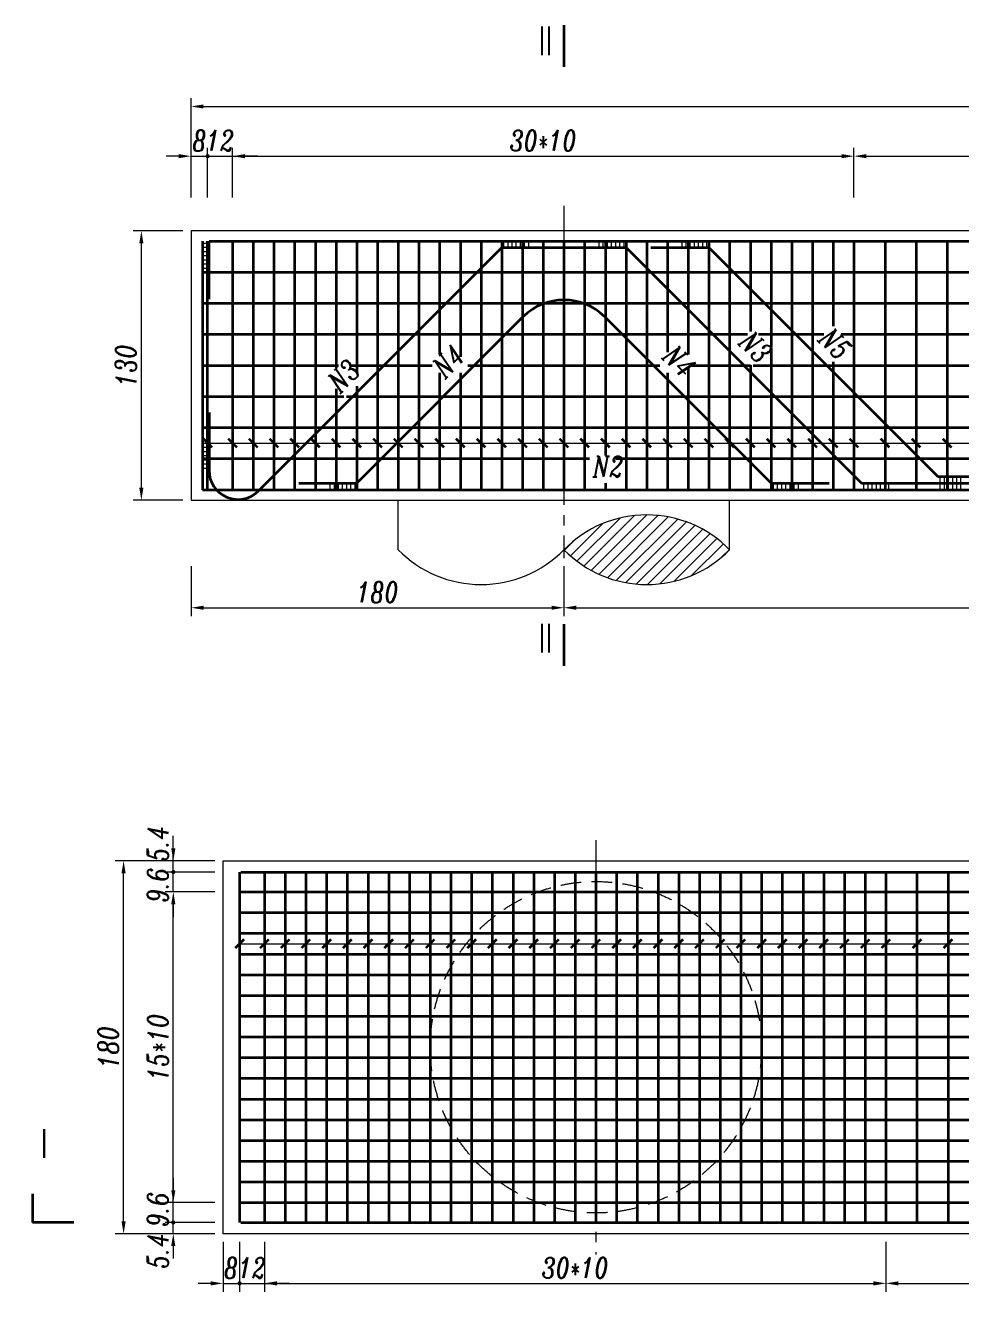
# Model space of a CAD drawing. Extents: x 4631 to 36098, y 260 to 13622.
# Drawn here: x 4631 to 9151, y 7048 to 13162 of the extents above; entities that cross this region are included whole.
import ezdxf
from ezdxf.enums import TextEntityAlignment as Align

# ---------------------------------------------------------------- set-up
doc = ezdxf.new("R2010")
doc.units = 0
doc.linetypes.add('CENTER', pattern=[50.8, 31.75, -6.35, 6.35, -6.35])
doc.linetypes.add('DASHED', pattern=[19.05, 12.7, -6.35])
for name, color, linetype, lineweight in [('填充', 4, 'Continuous', 15), ('工作线', 1, 'Continuous', 35), ('文字', 7, 'Continuous', 15), ('构造', 7, 'Continuous', 20), ('构造虚线', 6, 'DASHED', 20), ('标注', 3, 'Continuous', 15), ('轴线', 2, 'CENTER', 15), ('钢筋', 1, 'Continuous', 35)]:
    doc.layers.add(name, color=color, linetype=linetype, lineweight=lineweight)
doc.styles.add('标注', font='ITALC1.SHX', dxfattribs={"width": 0.75, "bigfont": 'fsdb.shx'})
doc.dimstyles.new('DimStyle40', dxfattribs={"dimtxt": 100, "dimasz": 60, "dimexe": 40, "dimexo": 40, "dimgap": 25, "dimtad": 1, "dimdec": 1, "dimlfac": 0.1, "dimdsep": 46, "dimtxsty": '标注', "dimsah": 1, "dimcen": 0, "dimclrd": 256, "dimclre": 256, "dimclrt": 256, "dimadec": 1, "dimazin": 2, "dimtfac": 1, "dimtdec": 4, "dimtmove": 2, "dimatfit": 3, "dimfxl": 1, "dimtolj": 1, "dimtzin": 0, "dimlwd": -1, "dimlwe": -1, "dimarcsym": 0})

# ---------------------------------------------------------------- blocks, each defined once
blk = doc.blocks.new('Dot_User')
blk.add_line((0, 0), (-1, 0))
at = {"layer": '标注', "const_width": 0.1653, "flags": 128}
blk.add_lwpolyline([(-0.08265, 0, 1), (0.08265, 0, 1)], format="xyb", close=True, dxfattribs=at)
blk = doc.blocks.new('*D2')
at = {"layer": 'Defpoints', "color": 0}
for p in [(5585, 7328.490018), (5665, 7328.490018), (5665, 7088.490018)]:
    blk.add_point(p, dxfattribs=at)
at = {"layer": '标注'}
for p, q in [((5585, 7288.490018), (5585, 7048.490018)), ((5665, 7288.490018), (5665, 7048.490018)), ((5525, 7088.490018), (5465, 7088.490018)), ((5585, 7088.490018), (5665, 7088.490018)), ((5725, 7088.490018), (5785, 7088.490018))]:
    blk.add_line(p, q, dxfattribs=at)
blk.add_solid([(5525, 7098.490018), (5525, 7078.490018), (5585, 7088.490018)], dxfattribs=at)
at = {"layer": '标注', "xscale": 60, "yscale": 60, "zscale": 60, "rotation": 180}
blk.add_blockref('Dot_User', (5665, 7088.490018), dxfattribs=at)
at = {"layer": '标注', "insert": (5625, 7163.491018), "char_height": 100, "attachment_point": 5, "style": '标注'}
blk.add_mtext('\\A1;8', dxfattribs=at)
blk = doc.blocks.new('*D3')
at = {"layer": 'Defpoints', "color": 0}
for p in [(5665, 7328.490018), (5785, 7328.490018), (5785, 7088.490018)]:
    blk.add_point(p, dxfattribs=at)
at = {"layer": '标注'}
for p, q in [((5665, 7288.490018), (5665, 7048.490018)), ((5785, 7288.490018), (5785, 7048.490018)), ((5785, 7088.490018), (5905, 7088.490018)), ((5905, 7088.490018), (5845, 7088.490018))]:
    blk.add_line(p, q, dxfattribs=at)
blk.add_solid([(5845, 7098.490018), (5845, 7078.490018), (5785, 7088.490018)], dxfattribs=at)
at = {"layer": '标注', "insert": (5725, 7163.491018), "char_height": 100, "attachment_point": 5, "style": '标注'}
blk.add_mtext('\\A1;12', dxfattribs=at)
blk = doc.blocks.new('*D4')
at = {"layer": 'Defpoints', "color": 0}
for p in [(5785, 7328.490018), (8785, 7328.490018), (8785, 7088.490018)]:
    blk.add_point(p, dxfattribs=at)
at = {"layer": '标注'}
for p, q in [((5785, 7288.490018), (5785, 7048.490018)), ((8785, 7288.490018), (8785, 7048.490018)), ((5845, 7088.490018), (8725, 7088.490018))]:
    blk.add_line(p, q, dxfattribs=at)
for points in [[(5845, 7098.490018), (5845, 7078.490018), (5785, 7088.490018)], [(8725, 7098.490018), (8725, 7078.490018), (8785, 7088.490018)]]:
    blk.add_solid(points, dxfattribs=at)
at = {"layer": '标注', "insert": (7285, 7163.491018), "char_height": 100, "attachment_point": 5, "style": '标注'}
blk.add_mtext('\\A1;30*10', dxfattribs=at)
blk = doc.blocks.new('*D5')
at = {"layer": 'Defpoints', "color": 0}
for p in [(8785, 7328.490018), (10885, 7328.490018), (10885, 7088.490018)]:
    blk.add_point(p, dxfattribs=at)
at = {"layer": '标注'}
for p, q in [((8785, 7288.490018), (8785, 7048.490018)), ((10885, 7288.490018), (10885, 7048.490018)), ((8845, 7088.490018), (10825, 7088.490018))]:
    blk.add_line(p, q, dxfattribs=at)
for points in [[(8845, 7098.490018), (8845, 7078.490018), (8785, 7088.490018)], [(10825, 7098.490018), (10825, 7078.490018), (10885, 7088.490018)]]:
    blk.add_solid(points, dxfattribs=at)
at = {"layer": '标注', "insert": (9835, 7163.491018), "char_height": 100, "attachment_point": 5, "style": '标注'}
blk.add_mtext('\\A1;14*15', dxfattribs=at)
blk = doc.blocks.new('*D29')
at = {"layer": 'Defpoints', "color": 0}
for p in [(5345, 7382.490018), (5585, 7382.490018), (5585, 7328.490018)]:
    blk.add_point(p, dxfattribs=at)
at = {"layer": '标注'}
for p, q in [((5345, 7442.490018), (5345, 7502.490018)), ((5545, 7382.490018), (5305, 7382.490018)), ((5345, 7328.490018), (5345, 7382.490018)), ((5545, 7328.490018), (5305, 7328.490018)), ((5345, 7268.490018), (5345, 7208.490018))]:
    blk.add_line(p, q, dxfattribs=at)
blk.add_solid([(5335, 7268.490018), (5355, 7268.490018), (5345, 7328.490018)], dxfattribs=at)
at = {"layer": '标注', "xscale": 60, "yscale": 60, "zscale": 60, "rotation": 270}
blk.add_blockref('Dot_User', (5345, 7382.490018), dxfattribs=at)
at = {"layer": '标注', "insert": (5269.999, 7245.39478), "char_height": 100, "attachment_point": 5, "rotation": 90, "style": '标注'}
blk.add_mtext('\\A1;5.4', dxfattribs=at)
blk = doc.blocks.new('*D30')
at = {"layer": 'Defpoints', "color": 0}
for p in [(5345, 7478.490018), (5585, 7478.490018), (5585, 7382.490018)]:
    blk.add_point(p, dxfattribs=at)
at = {"layer": '标注'}
for p, q in [((5345, 7598.490018), (5345, 7538.490018)), ((5345, 7478.490018), (5345, 7598.490018)), ((5545, 7478.490018), (5305, 7478.490018)), ((5545, 7382.490018), (5305, 7382.490018))]:
    blk.add_line(p, q, dxfattribs=at)
blk.add_solid([(5335, 7538.490018), (5355, 7538.490018), (5345, 7478.490018)], dxfattribs=at)
at = {"layer": '标注', "insert": (5269.999, 7445.585256), "char_height": 100, "attachment_point": 5, "rotation": 90, "style": '标注'}
blk.add_mtext('\\A1;9.6', dxfattribs=at)
blk = doc.blocks.new('*D31')
at = {"layer": 'Defpoints', "color": 0}
for p in [(5345, 8978.490018), (5585, 8978.490018), (5585, 7478.490018)]:
    blk.add_point(p, dxfattribs=at)
at = {"layer": '标注'}
for p, q in [((5545, 8978.490018), (5305, 8978.490018)), ((5345, 7538.490018), (5345, 8918.490018)), ((5545, 7478.490018), (5305, 7478.490018))]:
    blk.add_line(p, q, dxfattribs=at)
for points in [[(5335, 8918.490018), (5355, 8918.490018), (5345, 8978.490018)], [(5335, 7538.490018), (5355, 7538.490018), (5345, 7478.490018)]]:
    blk.add_solid(points, dxfattribs=at)
at = {"layer": '标注', "insert": (5270, 8228.490018), "char_height": 100, "attachment_point": 5, "rotation": 90, "style": '标注'}
blk.add_mtext('\\A1;15*10', dxfattribs=at)
blk = doc.blocks.new('*D32')
at = {"layer": 'Defpoints', "color": 0}
for p in [(5345, 9074.490018), (5585, 9074.490018), (5585, 8978.490018)]:
    blk.add_point(p, dxfattribs=at)
at = {"layer": '标注'}
for p, q in [((5345, 9134.490018), (5345, 9194.490018)), ((5545, 9074.490018), (5305, 9074.490018)), ((5345, 8978.490018), (5345, 9074.490018)), ((5545, 8978.490018), (5305, 8978.490018)), ((5345, 8918.490018), (5345, 8858.490018))]:
    blk.add_line(p, q, dxfattribs=at)
blk.add_solid([(5335, 8918.490018), (5355, 8918.490018), (5345, 8978.490018)], dxfattribs=at)
at = {"layer": '标注', "xscale": 60, "yscale": 60, "zscale": 60, "rotation": 270}
blk.add_blockref('Dot_User', (5345, 9074.490018), dxfattribs=at)
at = {"layer": '标注', "insert": (5269.999, 9011.39478), "char_height": 100, "attachment_point": 5, "rotation": 90, "style": '标注'}
blk.add_mtext('\\A1;9.6', dxfattribs=at)
blk = doc.blocks.new('*D33')
at = {"layer": 'Defpoints', "color": 0}
for p in [(5345, 9128.490018), (5585, 9128.490018), (5585, 9074.490018)]:
    blk.add_point(p, dxfattribs=at)
at = {"layer": '标注'}
for p, q in [((5345, 9188.490018), (5345, 9248.490018)), ((5545, 9128.490018), (5305, 9128.490018)), ((5545, 9074.490018), (5305, 9074.490018))]:
    blk.add_line(p, q, dxfattribs=at)
blk.add_solid([(5335, 9188.490018), (5355, 9188.490018), (5345, 9128.490018)], dxfattribs=at)
at = {"layer": '标注', "insert": (5269.999, 9211.585256), "char_height": 100, "attachment_point": 5, "rotation": 90, "style": '标注'}
blk.add_mtext('\\A1;5.4', dxfattribs=at)
blk = doc.blocks.new('*D34')
at = {"layer": 'Defpoints', "color": 0}
for p in [(5105, 9128.490018), (5345, 9128.490018), (5345, 7328.490018)]:
    blk.add_point(p, dxfattribs=at)
at = {"layer": '标注'}
for p, q in [((5305, 9128.490018), (5065, 9128.490018)), ((5105, 7388.490018), (5105, 9068.490018)), ((5305, 7328.490018), (5065, 7328.490018))]:
    blk.add_line(p, q, dxfattribs=at)
for points in [[(5095, 9068.490018), (5115, 9068.490018), (5105, 9128.490018)], [(5095, 7388.490018), (5115, 7388.490018), (5105, 7328.490018)]]:
    blk.add_solid(points, dxfattribs=at)
at = {"layer": '标注', "insert": (5030, 8228.490018), "char_height": 100, "attachment_point": 5, "rotation": 90, "style": '标注'}
blk.add_mtext('\\A1;180', dxfattribs=at)
blk = doc.blocks.new('*D50')
at = {"layer": 'Defpoints', "color": 0}
for p in [(5430.833333, 10590.245009), (7230.833333, 10590.245009), (7230.833333, 10350.245009)]:
    blk.add_point(p, dxfattribs=at)
at = {"layer": '标注'}
for p, q in [((5430.833333, 10550.245009), (5430.833333, 10310.245009)), ((7230.833333, 10550.245009), (7230.833333, 10310.245009)), ((5490.833333, 10350.245009), (7170.833333, 10350.245009))]:
    blk.add_line(p, q, dxfattribs=at)
for points in [[(5490.833333, 10360.245009), (5490.833333, 10340.245009), (5430.833333, 10350.245009)], [(7170.833333, 10360.245009), (7170.833333, 10340.245009), (7230.833333, 10350.245009)]]:
    blk.add_solid(points, dxfattribs=at)
at = {"layer": '标注', "insert": (6330.833333, 10425.245009), "char_height": 100, "attachment_point": 5, "style": '标注'}
blk.add_mtext('\\A1;180', dxfattribs=at)
blk = doc.blocks.new('*D51')
at = {"layer": 'Defpoints', "color": 0}
for p in [(7230.833333, 10590.245009), (12130.833333, 10590.245009), (12130.833333, 10350.245009)]:
    blk.add_point(p, dxfattribs=at)
at = {"layer": '标注'}
for p, q in [((7230.833333, 10550.245009), (7230.833333, 10310.245009)), ((12130.833333, 10550.245009), (12130.833333, 10310.245009)), ((7290.833333, 10350.245009), (12070.833333, 10350.245009))]:
    blk.add_line(p, q, dxfattribs=at)
for points in [[(7290.833333, 10360.245009), (7290.833333, 10340.245009), (7230.833333, 10350.245009)], [(12070.833333, 10360.245009), (12070.833333, 10340.245009), (12130.833333, 10350.245009)]]:
    blk.add_solid(points, dxfattribs=at)
at = {"layer": '标注', "insert": (9680.833333, 10425.245009), "char_height": 100, "attachment_point": 5, "style": '标注'}
blk.add_mtext('\\A1;490', dxfattribs=at)
blk = doc.blocks.new('*D53')
at = {"layer": 'Defpoints', "color": 0}
for p in [(5510.833333, 12530.245009), (5430.833333, 12290.245009), (5510.833333, 12290.245009)]:
    blk.add_point(p, dxfattribs=at)
at = {"layer": '标注'}
for p, q in [((5430.833333, 12330.245009), (5430.833333, 12570.245009)), ((5510.833333, 12330.245009), (5510.833333, 12570.245009)), ((5370.833333, 12530.245009), (5310.833333, 12530.245009)), ((5430.833333, 12530.245009), (5510.833333, 12530.245009)), ((5570.833333, 12530.245009), (5630.833333, 12530.245009))]:
    blk.add_line(p, q, dxfattribs=at)
blk.add_solid([(5370.833333, 12540.245009), (5370.833333, 12520.245009), (5430.833333, 12530.245009)], dxfattribs=at)
at = {"layer": '标注', "xscale": 60, "yscale": 60, "zscale": 60, "rotation": 180}
blk.add_blockref('Dot_User', (5510.833333, 12530.245009), dxfattribs=at)
at = {"layer": '标注', "insert": (5470.833333, 12605.246009), "char_height": 100, "attachment_point": 5, "style": '标注'}
blk.add_mtext('\\A1;8', dxfattribs=at)
blk = doc.blocks.new('*D54')
at = {"layer": 'Defpoints', "color": 0}
for p in [(5630.833333, 12530.245009), (5510.833333, 12290.245009), (5630.833333, 12290.245009)]:
    blk.add_point(p, dxfattribs=at)
at = {"layer": '标注'}
for p, q in [((5510.833333, 12330.245009), (5510.833333, 12570.245009)), ((5630.833333, 12330.245009), (5630.833333, 12570.245009)), ((5630.833333, 12530.245009), (5750.833333, 12530.245009)), ((5750.833333, 12530.245009), (5690.833333, 12530.245009))]:
    blk.add_line(p, q, dxfattribs=at)
blk.add_solid([(5690.833333, 12540.245009), (5690.833333, 12520.245009), (5630.833333, 12530.245009)], dxfattribs=at)
at = {"layer": '标注', "insert": (5570.833333, 12605.246009), "char_height": 100, "attachment_point": 5, "style": '标注'}
blk.add_mtext('\\A1;12', dxfattribs=at)
blk = doc.blocks.new('*D55')
at = {"layer": 'Defpoints', "color": 0}
for p in [(8630.833333, 12530.245009), (5630.833333, 12290.245009), (8630.833333, 12290.245009)]:
    blk.add_point(p, dxfattribs=at)
at = {"layer": '标注'}
for p, q in [((5630.833333, 12330.245009), (5630.833333, 12570.245009)), ((8630.833333, 12330.245009), (8630.833333, 12570.245009)), ((5690.833333, 12530.245009), (8570.833333, 12530.245009))]:
    blk.add_line(p, q, dxfattribs=at)
for points in [[(5690.833333, 12540.245009), (5690.833333, 12520.245009), (5630.833333, 12530.245009)], [(8570.833333, 12540.245009), (8570.833333, 12520.245009), (8630.833333, 12530.245009)]]:
    blk.add_solid(points, dxfattribs=at)
at = {"layer": '标注', "insert": (7130.833333, 12605.245009), "char_height": 100, "attachment_point": 5, "style": '标注'}
blk.add_mtext('\\A1;30*10', dxfattribs=at)
blk = doc.blocks.new('*D56')
at = {"layer": 'Defpoints', "color": 0}
for p in [(10730.833333, 12530.245009), (8630.833333, 12290.245009), (10730.833333, 12290.245009)]:
    blk.add_point(p, dxfattribs=at)
at = {"layer": '标注'}
for p, q in [((8630.833333, 12330.245009), (8630.833333, 12570.245009)), ((10730.833333, 12330.245009), (10730.833333, 12570.245009)), ((8690.833333, 12530.245009), (10670.833333, 12530.245009))]:
    blk.add_line(p, q, dxfattribs=at)
for points in [[(8690.833333, 12540.245009), (8690.833333, 12520.245009), (8630.833333, 12530.245009)], [(10670.833333, 12540.245009), (10670.833333, 12520.245009), (10730.833333, 12530.245009)]]:
    blk.add_solid(points, dxfattribs=at)
at = {"layer": '标注', "insert": (9680.833333, 12605.245009), "char_height": 100, "attachment_point": 5, "style": '标注'}
blk.add_mtext('\\A1;14*15', dxfattribs=at)
blk = doc.blocks.new('*D60')
at = {"layer": 'Defpoints', "color": 0}
for p in [(13930.8, 12770.2), (5430.8, 12530.2), (13930.8, 12530.2)]:
    blk.add_point(p, dxfattribs=at)
at = {"layer": '标注'}
for p, q in [((5430.8, 12570.2), (5430.8, 12810.2)), ((13930.8, 12570.2), (13930.8, 12810.2)), ((5490.8, 12770.2), (13870.8, 12770.2))]:
    blk.add_line(p, q, dxfattribs=at)
for points in [[(5490.8, 12780.2), (5490.8, 12760.2), (5430.8, 12770.2)], [(13870.8, 12780.2), (13870.8, 12760.2), (13930.8, 12770.2)]]:
    blk.add_solid(points, dxfattribs=at)
at = {"layer": '标注', "insert": (9680.8, 12845.2), "char_height": 100, "attachment_point": 5, "style": '标注'}
blk.add_mtext('\\A1;850', dxfattribs=at)
blk = doc.blocks.new('*D61')
at = {"layer": 'Defpoints', "color": 0}
for p in [(5190.833333, 12170.245009), (5430.833333, 12170.245009), (5430.833333, 10870.245009)]:
    blk.add_point(p, dxfattribs=at)
at = {"layer": '标注'}
for p, q in [((5390.833333, 12170.245009), (5150.833333, 12170.245009)), ((5190.833333, 10930.245009), (5190.833333, 12110.245009)), ((5390.833333, 10870.245009), (5150.833333, 10870.245009))]:
    blk.add_line(p, q, dxfattribs=at)
for points in [[(5180.833333, 12110.245009), (5200.833333, 12110.245009), (5190.833333, 12170.245009)], [(5180.833333, 10930.245009), (5200.833333, 10930.245009), (5190.833333, 10870.245009)]]:
    blk.add_solid(points, dxfattribs=at)
at = {"layer": '标注', "insert": (5115.833333, 11520.245009), "char_height": 100, "attachment_point": 5, "rotation": 90, "style": '标注'}
blk.add_mtext('\\A1;130', dxfattribs=at)

msp = doc.modelspace()

# ---------------------------------------------------------------- hatches: boundary and pattern name
at = {"layer": '填充'}
h = msp.add_hatch(dxfattribs=at)
h.set_pattern_fill('ANSI31', color=256, scale=12.5984, style=0)
edge = h.paths.add_edge_path()
edge.add_arc((7630.83, 11022.16), 560, -135.584691, -44.415309)
edge.add_arc((7630.83, 10238.33), 560, 44.415309, 135.584691)

# ---------------------------------------------------------------- linework, layer by layer
at = {"layer": '工作线'}
for p, q in [((7230.83, 13161.91), (7230.83, 12961.91)), ((7230.83, 10270.25), (7230.83, 10070.25)), ((4665, 7520.97), (4665, 7382.49)), ((4865, 7382.49), (4665, 7382.49))]:
    msp.add_line(p, q, dxfattribs=at)
msp.add_solid([(4672, 7598.49), (4672, 7515.31), (4630.67, 7491.45), (4672, 7598.49)], dxfattribs=at)
at = {"layer": '文字'}
for p, q in [((5485.83, 12110.25), (5517.43, 12110.25)), ((6940.83, 12088.65), (6940.83, 12120.25)), ((6960.83, 12088.65), (6960.83, 12120.25)), ((6980.83, 12088.65), (6980.83, 12120.25)), ((7000.83, 12088.65), (7000.83, 12120.25)), ((7020.83, 12088.65), (7020.83, 12120.25)), ((7040.83, 12088.65), (7040.83, 12120.25)), ((7060.83, 12088.65), (7060.83, 12120.25)), ((7400.83, 12088.65), (7400.83, 12120.25)), ((7420.83, 12088.65), (7420.83, 12120.25)), ((7440.83, 12088.65), (7440.83, 12120.25)), ((7460.83, 12088.65), (7460.83, 12120.25)), ((7480.83, 12088.65), (7480.83, 12120.25)), ((7500.83, 12088.65), (7500.83, 12120.25)), ((7520.83, 12088.65), (7520.83, 12120.25)), ((7800.83, 12088.65), (7800.83, 12120.25)), ((7820.83, 12088.65), (7820.83, 12120.25)), ((7840.83, 12088.65), (7840.83, 12120.25)), ((7860.83, 12088.65), (7860.83, 12120.25)), ((7880.83, 12088.65), (7880.83, 12120.25)), ((7900.83, 12088.65), (7900.83, 12120.25)), ((7920.83, 12088.65), (7920.83, 12120.25)), ((5485.83, 12090.25), (5517.43, 12090.25)), ((5485.83, 12070.25), (5517.43, 12070.25)), ((5485.83, 12050.25), (5517.43, 12050.25)), ((5485.83, 12030.25), (5517.43, 12030.25)), ((5485.83, 12010.25), (5517.43, 12010.25)), ((5485.83, 11990.25), (5517.43, 11990.25)), ((5517.43, 11143.23), (5485.83, 11143.23)), ((5517.43, 11123.23), (5485.83, 11123.23)), ((5517.43, 11103.23), (5485.83, 11103.23)), ((5517.43, 11083.23), (5485.83, 11083.23)), ((5517.43, 11063.23), (5485.83, 11063.23)), ((5517.43, 11043.23), (5485.83, 11043.23)), ((5517.43, 11023.23), (5485.83, 11023.23)), ((6100.83, 10951.85), (6100.83, 10920.25)), ((6120.83, 10951.85), (6120.83, 10920.25)), ((6140.83, 10951.85), (6140.83, 10920.25)), ((6160.83, 10951.85), (6160.83, 10920.25)), ((6180.83, 10951.85), (6180.83, 10920.25)), ((6200.83, 10951.85), (6200.83, 10920.25)), ((6220.83, 10951.85), (6220.83, 10920.25)), ((8240.83, 10951.85), (8240.83, 10920.25)), ((8260.83, 10951.85), (8260.83, 10920.25)), ((8280.83, 10951.85), (8280.83, 10920.25)), ((8300.83, 10951.85), (8300.83, 10920.25)), ((8320.83, 10951.85), (8320.83, 10920.25)), ((8340.83, 10951.85), (8340.83, 10920.25)), ((8360.83, 10951.85), (8360.83, 10920.25)), ((8677.63, 10951.85), (8677.63, 10920.25)), ((8697.63, 10951.85), (8697.63, 10920.25)), ((8717.63, 10951.85), (8717.63, 10920.25)), ((8737.63, 10951.85), (8737.63, 10920.25)), ((8757.63, 10951.85), (8757.63, 10920.25)), ((8777.63, 10951.85), (8777.63, 10920.25)), ((8797.63, 10951.85), (8797.63, 10920.25)), ((9046.03, 10983.45), (9046.03, 10920.25)), ((9066.03, 10983.45), (9066.03, 10920.25)), ((9086.03, 10983.45), (9086.03, 10920.25)), ((9106.03, 10983.45), (9106.03, 10920.25)), ((9126.03, 10983.45), (9126.03, 10920.25)), ((9146.03, 10983.45), (9146.03, 10920.25))]:
    msp.add_line(p, q, dxfattribs=at)
at = {"layer": '构造'}
for p, q in [((5430.83, 12170.25), (5430.83, 10870.25)), ((9680.83, 12170.25), (5430.83, 12170.25)), ((5430.83, 10870.25), (9680.83, 10870.25)), ((6430.83, 10630.25), (6430.83, 10870.25)), ((8030.83, 10630.25), (8030.83, 10870.25)), ((5585, 9128.49), (14085, 9128.49)), ((5585, 7328.49), (5585, 9128.49)), ((14085, 7328.49), (5585, 7328.49))]:
    msp.add_line(p, q, dxfattribs=at)
at = {"layer": '构造虚线', "ltscale": 7.874016}
msp.add_circle((7385, 8228.49), 800, dxfattribs=at)
at = {"layer": '标注'}
for p, q in [((5510.83, 11145.25), (13850.83, 11145.25)), ((5665, 8728.49), (14005, 8728.49))]:
    msp.add_line(p, q, dxfattribs=at)
at = {"layer": '标注', "const_width": 12, "flags": 128}
for points in [[(5489.62, 11166.46), (5532.05, 11124.03)], [(5609.62, 11166.46), (5652.05, 11124.03)], [(5709.62, 11166.46), (5752.05, 11124.03)], [(5809.62, 11166.46), (5852.05, 11124.03)], [(5909.62, 11166.46), (5952.05, 11124.03)], [(6009.62, 11166.46), (6052.05, 11124.03)], [(6109.62, 11166.46), (6152.05, 11124.03)], [(6209.62, 11166.46), (6252.05, 11124.03)], [(6309.62, 11166.46), (6352.05, 11124.03)], [(6409.62, 11166.46), (6452.05, 11124.03)], [(6509.62, 11166.46), (6552.05, 11124.03)], [(6609.62, 11166.46), (6652.05, 11124.03)], [(6709.62, 11166.46), (6752.05, 11124.03)], [(6809.62, 11166.46), (6852.05, 11124.03)], [(6909.62, 11166.46), (6952.05, 11124.03)], [(7009.62, 11166.46), (7052.05, 11124.03)], [(7109.62, 11166.46), (7152.05, 11124.03)], [(7209.62, 11166.46), (7252.05, 11124.03)], [(7309.62, 11166.46), (7352.05, 11124.03)], [(7409.62, 11166.46), (7452.05, 11124.03)], [(7509.62, 11166.46), (7552.05, 11124.03)], [(7609.62, 11166.46), (7652.05, 11124.03)], [(7709.62, 11166.46), (7752.05, 11124.03)], [(7809.62, 11166.46), (7852.05, 11124.03)], [(7909.62, 11166.46), (7952.05, 11124.03)], [(8009.62, 11166.46), (8052.05, 11124.03)], [(8109.62, 11166.46), (8152.05, 11124.03)], [(8209.62, 11166.46), (8252.05, 11124.03)], [(8309.62, 11166.46), (8352.05, 11124.03)], [(8409.62, 11166.46), (8452.05, 11124.03)], [(8509.62, 11166.46), (8552.05, 11124.03)], [(8609.62, 11166.46), (8652.05, 11124.03)], [(8759.62, 11166.46), (8802.05, 11124.03)], [(8909.62, 11166.46), (8952.05, 11124.03)], [(9059.62, 11166.46), (9102.05, 11124.03)], [(5643.79, 8707.28), (5686.21, 8749.7)], [(5763.79, 8707.28), (5806.21, 8749.7)], [(5863.79, 8707.28), (5906.21, 8749.7)], [(5963.79, 8707.28), (6006.21, 8749.7)], [(6063.79, 8707.28), (6106.21, 8749.7)], [(6163.79, 8707.28), (6206.21, 8749.7)], [(6263.79, 8707.28), (6306.21, 8749.7)], [(6363.79, 8707.28), (6406.21, 8749.7)], [(6463.79, 8707.28), (6506.21, 8749.7)], [(6563.79, 8707.28), (6606.21, 8749.7)], [(6663.79, 8707.28), (6706.21, 8749.7)], [(6763.79, 8707.28), (6806.21, 8749.7)], [(6863.79, 8707.28), (6906.21, 8749.7)], [(6963.79, 8707.28), (7006.21, 8749.7)], [(7063.79, 8707.28), (7106.21, 8749.7)], [(7163.79, 8707.28), (7206.21, 8749.7)], [(7263.79, 8707.28), (7306.21, 8749.7)], [(7363.79, 8707.28), (7406.21, 8749.7)], [(7463.79, 8707.28), (7506.21, 8749.7)], [(7563.79, 8707.28), (7606.21, 8749.7)], [(7663.79, 8707.28), (7706.21, 8749.7)], [(7763.79, 8707.28), (7806.21, 8749.7)], [(7863.79, 8707.28), (7906.21, 8749.7)], [(7963.79, 8707.28), (8006.21, 8749.7)], [(8063.79, 8707.28), (8106.21, 8749.7)], [(8163.79, 8707.28), (8206.21, 8749.7)], [(8263.79, 8707.28), (8306.21, 8749.7)], [(8363.79, 8707.28), (8406.21, 8749.7)], [(8463.79, 8707.28), (8506.21, 8749.7)], [(8563.79, 8707.28), (8606.21, 8749.7)], [(8663.79, 8707.28), (8706.21, 8749.7)], [(8763.79, 8707.28), (8806.21, 8749.7)], [(8913.79, 8707.28), (8956.21, 8749.7)], [(9063.79, 8707.28), (9106.21, 8749.7)]]:
    msp.add_lwpolyline(points, dxfattribs=at)
at = {"layer": '标注'}
for centre, start, end in [((7630.83, 10238.33), 44.415309, 135.584691), ((6830.83, 11022.16), 224.415309, 315.584691), ((7630.83, 11022.16), 224.415309, 315.584691)]:
    msp.add_arc(centre, 560, start, end, dxfattribs=at)
at = {"layer": '轴线', "ltscale": 7.834646}
for p, q in [((7230.83, 12290.25), (7230.83, 10590.25)), ((7385, 9228.49), (7385, 7228.49))]:
    msp.add_line(p, q, dxfattribs=at)
at = {"layer": '钢筋'}
for p, q in [((5485.83, 12120.25), (5485.83, 10920.25)), ((5510.83, 10920.25), (5510.83, 12120.25)), ((5517.43, 11840.25), (5517.43, 12120.25)), ((5517.43, 12120.25), (9571.98, 12120.25)), ((5630.83, 12120.25), (5630.83, 10920.25)), ((5730.83, 12120.25), (5730.83, 10920.25)), ((5830.83, 12120.25), (5830.83, 10920.25)), ((5930.83, 12120.25), (5930.83, 10920.25)), ((6030.83, 12120.25), (6030.83, 10920.25)), ((6130.83, 12120.25), (6130.83, 11509.21)), ((6230.83, 12120.25), (6230.83, 11484.69)), ((6330.83, 12120.25), (6330.83, 10920.25)), ((6430.83, 12120.25), (6430.83, 10920.25)), ((6530.83, 12120.25), (6530.83, 10920.25)), ((6630.83, 12120.25), (6630.83, 11572.41)), ((6730.83, 12120.25), (6730.83, 11561.29)), ((6830.83, 12120.25), (6830.83, 10920.25)), ((6930.83, 12120.25), (6930.83, 10920.25)), ((7030.83, 12120.25), (7030.83, 10920.25)), ((7130.83, 12120.25), (7130.83, 10920.25)), ((7230.83, 12120.25), (7230.83, 10920.25)), ((7330.83, 12120.25), (7330.83, 10920.25)), ((7430.83, 12120.25), (7430.83, 11085.58)), ((7530.83, 12120.25), (7530.83, 10920.25)), ((7630.83, 12120.25), (7630.83, 10920.25)), ((7730.83, 12120.25), (7730.83, 11583.92)), ((7830.83, 12120.25), (7830.83, 11572.41)), ((7930.83, 12120.25), (7930.83, 10920.25)), ((8030.83, 12120.25), (8030.83, 10920.25)), ((8130.83, 12120.25), (8130.83, 11683.92)), ((8230.83, 12120.25), (8230.83, 11609.21)), ((8330.83, 12120.25), (8330.83, 10920.25)), ((8430.83, 12120.25), (8430.83, 10920.25)), ((8530.83, 12120.25), (8530.83, 11709.21)), ((8630.83, 12120.25), (8630.83, 10920.25)), ((8780.83, 12120.25), (8780.83, 10920.25)), ((8930.83, 12120.25), (8930.83, 10920.25)), ((9080.83, 12120.25), (9080.83, 10920.25)), ((5756.43, 10914.24), (6930.83, 12088.65)), ((6930.83, 12088.65), (7230.83, 12088.65)), ((7230.83, 12088.65), (7530.83, 12088.65)), ((7530.83, 12088.65), (8667.63, 10951.85)), ((7650.83, 12088.65), (7930.83, 12088.65)), ((7930.83, 12088.65), (9036.03, 10983.45)), ((5485.83, 11970.25), (9680.83, 11970.25)), ((5485.83, 11820.25), (9680.83, 11820.25)), ((6230.83, 10951.85), (7032.84, 11753.86)), ((7428.82, 11753.86), (8230.83, 10951.85)), ((5485.83, 11670.25), (8117.16, 11670.25)), ((8169.8, 11670.25), (8485.56, 11670.25)), ((8569.8, 11670.25), (9680.83, 11670.25)), ((8230.83, 11606.4), (8230.83, 10920.25)), ((5485.83, 11520.25), (6141.87, 11520.25)), ((6195.28, 11520.25), (6594.36, 11520.25)), ((6767.23, 11520.25), (7694.43, 11520.25)), ((7830.83, 11506.4), (7830.83, 10920.25)), ((7844.68, 11520.25), (8131.23, 11520.25)), ((8130.83, 11520.65), (8130.83, 10920.25)), ((8144.68, 11520.25), (9680.83, 11520.25)), ((8530.83, 11538), (8530.83, 10920.25)), ((6630.83, 11483.77), (6630.83, 10920.25)), ((6730.83, 11483.85), (6730.83, 10920.25)), ((7730.83, 11483.85), (7730.83, 10920.25)), ((6130.83, 11407.17), (6130.83, 10920.25)), ((6230.83, 11420.65), (6230.83, 10920.25)), ((5485.83, 11370.25), (6167.76, 11370.25)), ((6180.43, 11370.25), (9680.83, 11370.25)), ((5517.43, 11293.23), (5517.43, 11013.23)), ((5485.83, 11220.25), (9680.83, 11220.25)), ((5485.83, 11070.25), (7354.83, 11070.25)), ((7480.36, 11070.25), (9680.83, 11070.25)), ((5950.83, 10951.85), (6230.83, 10951.85)), ((7430.83, 10952.25), (7430.83, 10920.25)), ((8230.83, 10951.85), (8510.83, 10951.85)), ((8667.63, 10951.85), (10694.03, 10951.85)), ((9036.03, 10983.45), (9316.03, 10983.45)), ((5485.83, 10920.25), (13875.83, 10920.25)), ((5665, 9074.49), (5665, 7382.49)), ((5671.6, 9074.49), (13998.4, 9074.49)), ((5785, 9074.49), (5785, 7382.49)), ((5885, 9074.49), (5885, 7382.49)), ((5985, 9074.49), (5985, 7382.49)), ((6085, 9074.49), (6085, 7382.49)), ((6185, 9074.49), (6185, 7382.49)), ((6285, 9074.49), (6285, 7382.49)), ((6385, 9074.49), (6385, 7382.49)), ((6485, 9074.49), (6485, 7382.49)), ((6585, 9074.49), (6585, 7382.49)), ((6685, 9074.49), (6685, 7382.49)), ((6785, 9074.49), (6785, 7382.49)), ((6885, 9074.49), (6885, 7382.49)), ((6985, 9074.49), (6985, 7382.49)), ((7085, 9074.49), (7085, 7382.49)), ((7185, 9074.49), (7185, 7382.49)), ((7285, 9074.49), (7285, 7382.49)), ((7385, 9074.49), (7385, 7382.49)), ((7485, 9074.49), (7485, 7382.49)), ((7585, 9074.49), (7585, 7382.49)), ((7685, 9074.49), (7685, 7382.49)), ((7785, 9074.49), (7785, 7382.49)), ((7885, 9074.49), (7885, 7382.49)), ((7985, 9074.49), (7985, 7382.49)), ((8085, 9074.49), (8085, 7382.49)), ((8185, 9074.49), (8185, 7382.49)), ((8285, 9074.49), (8285, 7382.49)), ((8385, 9074.49), (8385, 7382.49)), ((8485, 9074.49), (8485, 7382.49)), ((8585, 9074.49), (8585, 7382.49)), ((8685, 9074.49), (8685, 7382.49)), ((8785, 9074.49), (8785, 7382.49)), ((8935, 9074.49), (8935, 7382.49)), ((9085, 9074.49), (9085, 7382.49)), ((5671.6, 8978.49), (13998.4, 8978.49)), ((5671.6, 8878.49), (13998.4, 8878.49)), ((5671.6, 8778.49), (13998.4, 8778.49)), ((5671.6, 8678.49), (13998.4, 8678.49)), ((5671.6, 8578.49), (13998.4, 8578.49)), ((5671.6, 8478.49), (13998.4, 8478.49)), ((5671.6, 8378.49), (13998.4, 8378.49)), ((5671.6, 8278.49), (13998.4, 8278.49)), ((5671.6, 8178.49), (13998.4, 8178.49)), ((5671.6, 8078.49), (13998.4, 8078.49)), ((5671.6, 7978.49), (13998.4, 7978.49)), ((5671.6, 7878.49), (13998.4, 7878.49)), ((5671.6, 7778.49), (13998.4, 7778.49)), ((5671.6, 7678.49), (13998.4, 7678.49)), ((5671.6, 7578.49), (13998.4, 7578.49)), ((5671.6, 7478.49), (13998.4, 7478.49)), ((5671.6, 7382.49), (13998.4, 7382.49))]:
    msp.add_line(p, q, dxfattribs=at)
for centre, radius, start, end in [((7230.83, 11555.87), 280, 45, 135), ((5657.43, 11013.23), 140, 180, 315)]:
    msp.add_arc(centre, radius, start, end, dxfattribs=at)

# ---------------------------------------------------------------- texts
at = {"layer": '文字', "style": '标注', "width": 0.75}
msp.add_text('Ⅱ', height=160, dxfattribs=at).set_placement((7198.83, 13161.91), align=Align.TOP_RIGHT)
msp.add_text('Ⅱ', height=160, dxfattribs=at).set_placement((7198.83, 10070.25), align=Align.BOTTOM_RIGHT)
msp.add_text('Ⅰ', height=160, dxfattribs=at).set_placement((4665, 7630.49), align=Align.BOTTOM_LEFT)
at = {"layer": '标注', "style": '标注', "width": 0.75}
for s, rotation, p in [('N3', -45, (8099.23, 11552.25)), ('N5', -45, (8483.43, 11568.05)), ('N4', 45, (6730.83, 11483.85)), ('N4', -45, (7730.83, 11483.85)), ('N3', 45, (6224.13, 11413.95))]:
    msp.add_text(s, height=100, rotation=rotation, dxfattribs=at).set_placement(p, align=Align.BOTTOM_CENTER)
msp.add_text('N2', height=100, dxfattribs=at).set_placement((7370.83, 10952.25), align=Align.BOTTOM_LEFT)

# ---------------------------------------------------------------- dimensions: what is measured, and where the dimension line sits
at = {"layer": '标注'}
for base, p1, p2, picture, middle in [((13930.83, 12770.25), (5430.83, 12530.25), (13930.83, 12530.25), '*D60', (9680.83, 12845.25)), ((7230.83, 10350.25), (5430.83, 10590.25), (7230.83, 10590.25), '*D50', (6330.83, 10425.25)), ((12130.83, 10350.25), (7230.83, 10590.25), (12130.83, 10590.25), '*D51', (9680.83, 10425.25))]:
    dim = msp.add_linear_dim(base=base, p1=p1, p2=p2, dimstyle='DimStyle40', override={"dimtxsty": '标注'}, dxfattribs=at)
    dim.commit()
    dim.dimension.update_dxf_attribs({"geometry": picture, "text_midpoint": middle})
for base, p1, p2, picture, middle in [((5510.83, 12530.25), (5430.83, 12290.25), (5510.83, 12290.25), '*D53', (5470.83, 12605.25)), ((5665, 7088.49), (5585, 7328.49), (5665, 7328.49), '*D2', (5625, 7163.49))]:
    dim = msp.add_linear_dim(base=base, p1=p1, p2=p2, dimstyle='DimStyle40', override={"dimtxsty": '标注', "dimblk2": 'Dot_User', "dimsah": 1}, dxfattribs=at)
    dim.commit()
    dim.dimension.update_dxf_attribs({"geometry": picture, "text_midpoint": middle, "dimtype": 160})
for base, p1, p2, text, override, picture, middle in [((5630.83, 12530.25), (5510.83, 12290.25), (5630.83, 12290.25), '12', {"dimtxsty": '标注', "dimblk1": 'Dot_User', "dimsah": 1, "dimsd1": 1}, '*D54', (5570.83, 12605.25)), ((5785, 7088.49), (5665, 7328.49), (5785, 7328.49), '12', {"dimtxsty": '标注', "dimblk1": 'Dot_User', "dimsah": 1, "dimsd1": 1}, '*D3', (5725, 7163.49)), ((8785, 7088.49), (5785, 7328.49), (8785, 7328.49), '30*10', {"dimtxsty": '标注'}, '*D4', (7285, 7163.49)), ((10885, 7088.49), (8785, 7328.49), (10885, 7328.49), '14*15', {"dimtxsty": '标注'}, '*D5', (9835, 7163.49))]:
    dim = msp.add_linear_dim(base=base, p1=p1, p2=p2, text=text, dimstyle='DimStyle40', override=override, dxfattribs=at)
    dim.commit()
    dim.dimension.update_dxf_attribs({"geometry": picture, "text_midpoint": middle, "dimtype": 160})
for base, p1, p2, text, picture, middle in [((8630.83, 12530.25), (5630.83, 12290.25), (8630.83, 12290.25), '30*10', '*D55', (7130.83, 12605.25)), ((10730.83, 12530.25), (8630.83, 12290.25), (10730.83, 12290.25), '14*15', '*D56', (9680.83, 12605.25))]:
    dim = msp.add_linear_dim(base=base, p1=p1, p2=p2, text=text, dimstyle='DimStyle40', override={"dimtxsty": '标注'}, dxfattribs=at)
    dim.commit()
    dim.dimension.update_dxf_attribs({"geometry": picture, "text_midpoint": middle})
for base, p1, p2, picture, middle in [((5190.83, 12170.25), (5430.83, 10870.25), (5430.83, 12170.25), '*D61', (5115.83, 11520.25)), ((5105, 9128.49), (5345, 7328.49), (5345, 9128.49), '*D34', (5030, 8228.49))]:
    dim = msp.add_linear_dim(base=base, p1=p1, p2=p2, angle=90, dimstyle='DimStyle40', override={"dimtxsty": '标注'}, dxfattribs=at)
    dim.commit()
    dim.dimension.update_dxf_attribs({"geometry": picture, "text_midpoint": middle})
for base, p1, p2, override, picture, middle in [((5345, 9128.49), (5585, 9074.49), (5585, 9128.49), {"dimtxsty": '标注', "dimblk1": 'Dot_User', "dimsah": 1, "dimsd1": 1}, '*D33', (5270, 9211.59)), ((5345, 9074.49), (5585, 8978.49), (5585, 9074.49), {"dimtxsty": '标注', "dimblk2": 'Dot_User', "dimsah": 1}, '*D32', (5270, 9011.39)), ((5345, 7478.49), (5585, 7382.49), (5585, 7478.49), {"dimtxsty": '标注', "dimblk1": 'Dot_User', "dimsah": 1, "dimsd1": 1}, '*D30', (5270, 7445.59)), ((5345, 7382.49), (5585, 7328.49), (5585, 7382.49), {"dimtxsty": '标注', "dimblk2": 'Dot_User', "dimsah": 1}, '*D29', (5270, 7245.39))]:
    dim = msp.add_linear_dim(base=base, p1=p1, p2=p2, angle=90, dimstyle='DimStyle40', override=override, dxfattribs=at)
    dim.commit()
    dim.dimension.update_dxf_attribs({"geometry": picture, "text_midpoint": middle, "dimtype": 160})
dim = msp.add_linear_dim(base=(5345, 8978.49), p1=(5585, 7478.49), p2=(5585, 8978.49), angle=90, text='15*10', dimstyle='DimStyle40', override={"dimtxsty": '标注'}, dxfattribs=at)
dim.commit()
dim.dimension.update_dxf_attribs({"geometry": '*D31', "text_midpoint": (5270, 8228.49)})

doc.saveas('drawing.dxf')
